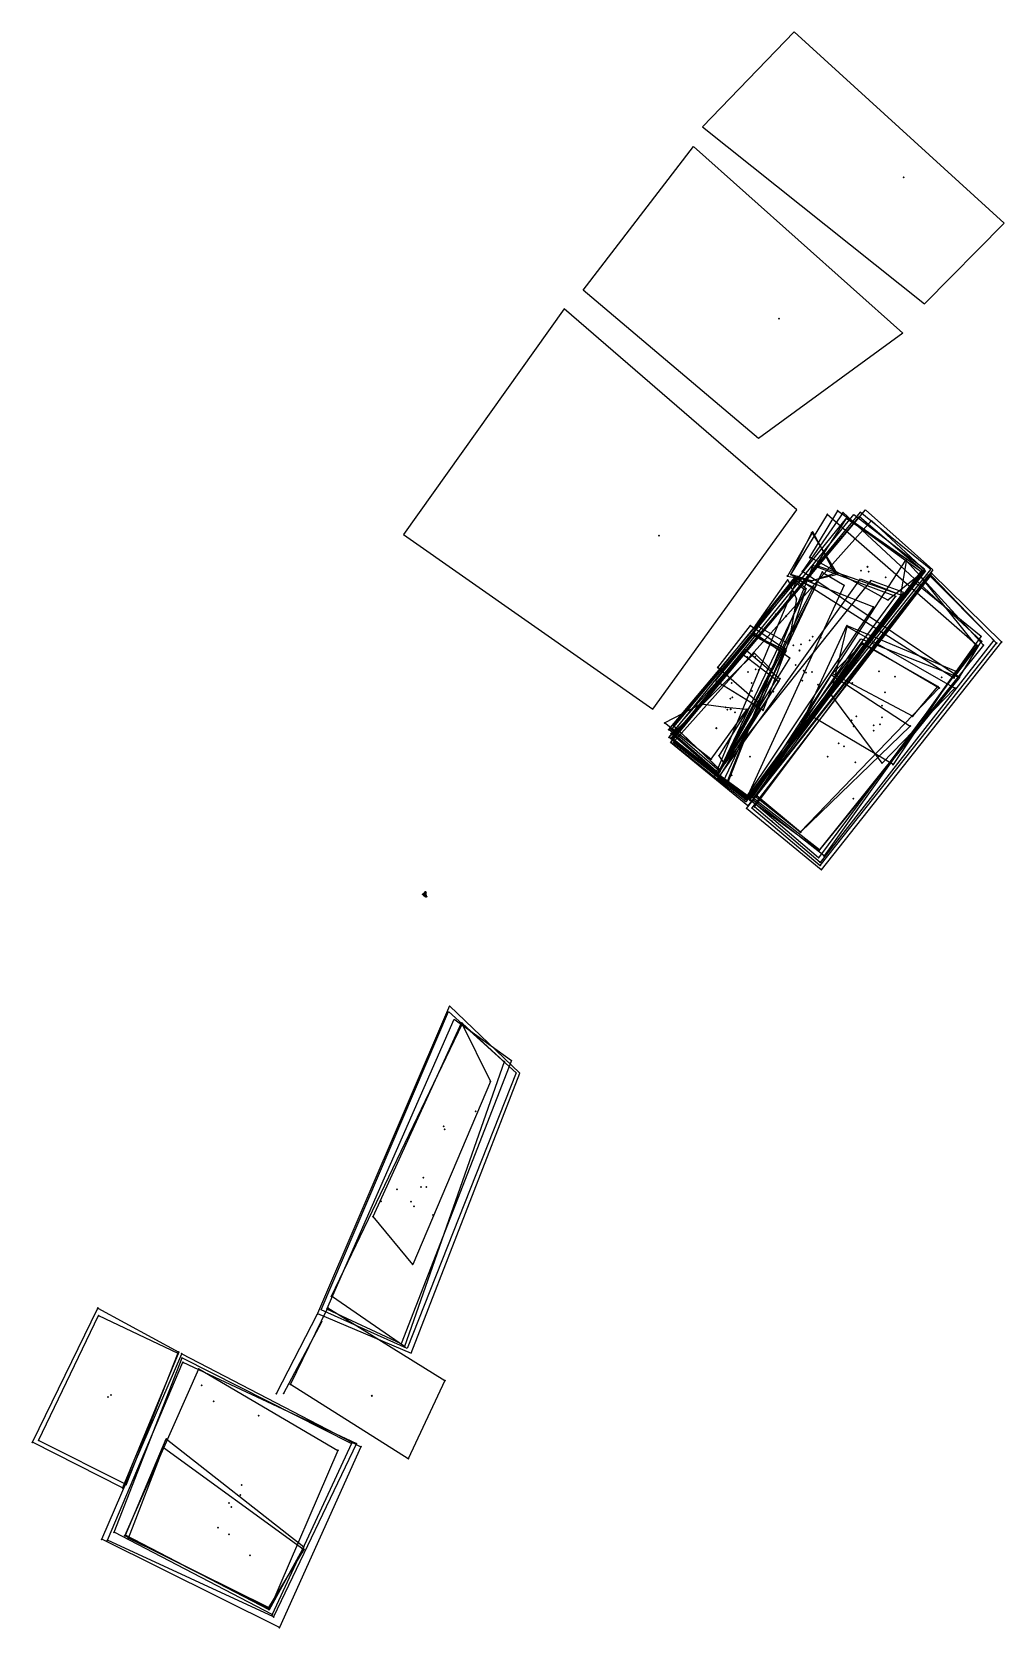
# Model space of a CAD drawing. Header units: metres. Extents: x 2344 to 2406, y 21857 to 22000.
# Drawn here: x 2376.35 to 2395.55, y 21864.56 to 21896.07 of the extents above; entities that cross this region are included whole.
import ezdxf

# ---------------------------------------------------------------- set-up
doc = ezdxf.new("R2010")
doc.units = ezdxf.units.M
doc.header["$MEASUREMENT"] = 0
doc.header["$PDMODE"] = 3
doc.header["$PDSIZE"] = 0.01
for name, color, linetype in [('DD Datum', 5, 'Continuous'), ('TR DD BB 680', 5, 'Continuous'), ('TR DD BB 681', 5, 'Continuous'), ('TR DD BB 682', 5, 'Continuous'), ('TR DD BB 683', 5, 'Continuous'), ('TR DD BB 684', 5, 'Continuous'), ('TR DD BB 685', 5, 'Continuous'), ('TR DD BB 686', 5, 'Continuous'), ('TR DD BB 687', 5, 'Continuous'), ('TR DD BB 688', 5, 'Continuous'), ('TR DD BB 689', 5, 'Continuous'), ('TR DD BB 690', 5, 'Continuous'), ('TR DD BB 691', 5, 'Continuous'), ('TR DD BB 692', 5, 'Continuous'), ('TR DD BB 693', 5, 'Continuous'), ('TR DD BB 694', 5, 'Continuous'), ('TR DD BB 695', 5, 'Continuous'), ('TR DD BB 696', 5, 'Continuous'), ('TR DD BB 697', 5, 'Continuous'), ('TR DD BB 698', 5, 'Continuous'), ('TR DD BB 699', 5, 'Continuous'), ('TR DD BB 700', 5, 'Continuous'), ('TR DD BB 701', 5, 'Continuous'), ('TR DD BB 702', 5, 'Continuous'), ('TR DD BB 703', 5, 'Continuous'), ('TR DD BB 706', 5, 'Continuous'), ('TR DD DATUM', 2, 'Continuous'), ('TR DD FEAT 615 TOP', 5, 'Continuous'), ('TR DD FEAT 616', 5, 'Continuous'), ('TR DD FEATURE 617', 5, 'Continuous'), ('TR DD FIND 644', 5, 'Continuous'), ('TR DD FIND 646', 5, 'Continuous'), ('TR DD FIND 647', 5, 'Continuous'), ('TR DD FIND 648', 5, 'Continuous'), ('TR DD FIND 649', 5, 'Continuous'), ('TR DD FIND 650', 5, 'Continuous'), ('TR DD FIND 651', 5, 'Continuous'), ('TR DD FIND 652', 5, 'Continuous'), ('TR DD FIND 653', 5, 'Continuous'), ('TR DD FIND 654', 5, 'Continuous'), ('TR DD FIND 655', 5, 'Continuous'), ('TR DD FIND 656', 5, 'Continuous'), ('TR DD FIND 657', 5, 'Continuous'), ('TR DD FIND 658', 5, 'Continuous'), ('TR DD FIND 659', 5, 'Continuous'), ('TR DD FIND 660', 5, 'Continuous'), ('TR DD FIND 661', 5, 'Continuous'), ('TR DD FIND 662', 5, 'Continuous'), ('TR DD FIND 663', 5, 'Continuous'), ('TR DD FIND 664', 5, 'Continuous'), ('TR DD FIND 665', 5, 'Continuous'), ('TR DD TB 683', 5, 'Continuous'), ('TR DD TB 686', 5, 'Continuous'), ('TR DD TB 687', 5, 'Continuous'), ('TR DD TB 688', 5, 'Continuous'), ('TR DD TB 689', 5, 'Continuous'), ('TR DD TB 690', 5, 'Continuous'), ('TR DD TB 691', 5, 'Continuous'), ('TR DD TB 695', 5, 'Continuous'), ('TR DD TB 696', 5, 'Continuous'), ('TR DD TB 697', 5, 'Continuous'), ('TR DD TB 699', 5, 'Continuous'), ('TR DD TB 700', 5, 'Continuous'), ('TR DD TB 701', 5, 'Continuous'), ('TR DD TB 702', 5, 'Continuous'), ('TR DD TB 703', 5, 'Continuous'), ('TR DD TB 704', 5, 'Continuous'), ('TR DD TB 705', 5, 'Continuous'), ('TR DD TB 706', 5, 'Continuous'), ('TR EEW BB 600', 2, 'Continuous'), ('TR EEW BB 601', 2, 'Continuous'), ('TR EEW BB 602', 2, 'Continuous'), ('TR EEW BB 603', 2, 'Continuous'), ('TR EEW BB 604', 2, 'Continuous'), ('TR EEW BB 605', 2, 'Continuous'), ('TR EEW BB 606', 2, 'Continuous'), ('TR EEW BB 607', 2, 'Continuous'), ('TR EEW BB 608', 2, 'Continuous'), ('TR EEW BB 609', 2, 'Continuous'), ('TR EEW FIND 600', 2, 'Continuous'), ('TR EEW FIND 601', 2, 'Continuous'), ('TR EEW FIND 602', 2, 'Continuous'), ('TR EEW FIND 603', 2, 'Continuous'), ('TR EEW FIND 604', 2, 'Continuous'), ('TR EEW FIND 605', 2, 'Continuous'), ('TR EEW FIND 606', 2, 'Continuous'), ('TR EEW FIND 607', 2, 'Continuous'), ('TR EEW FIND 608', 2, 'Continuous'), ('TR EEW FIND 609', 2, 'Continuous'), ('TR EEW TB 600', 2, 'Continuous'), ('TR EEW TB 603', 2, 'Continuous'), ('TR EEW TB 605', 2, 'Continuous'), ('TR EEW TB 608', 2, 'Continuous'), ('TR EEW TB 609', 2, 'Continuous'), ('TR PP EOD 662', 4, 'Continuous')]:
    doc.layers.add(name, color=color, linetype=linetype)
doc.layers.get('0').off()

# ---------------------------------------------------------------- blocks, each defined once
blk = doc.blocks.new('POINTNAMEBLOCK')
blk.add_point((0, 0))
at = {"flags": 1}
for tag, p, height in [('POINT_NUMBER', (0, 0), 5), ('ELEVATION', (0, -0.02), 0.01), ('DESCRIPTION', (0, -0.04), 0.01)]:
    blk.add_attdef(tag, p, '', height=height, dxfattribs=at)

msp = doc.modelspace()

# ---------------------------------------------------------------- linework, layer by layer
at = {"layer": 'TR DD BB 680', "linetype": 'Continuous'}
for p, q in [((2391.409, 21896.074, 1182.022), (2389.598, 21894.203, 1182.041)), ((2395.555, 21892.298, 1182.096), (2391.409, 21896.074, 1182.022)), ((2389.598, 21894.203, 1182.041), (2393.98, 21890.707, 1182.268)), ((2393.98, 21890.707, 1182.268), (2395.555, 21892.298, 1182.096))]:
    msp.add_line(p, q, dxfattribs=at)
at = {"layer": 'TR DD BB 681', "linetype": 'Continuous'}
for p, q in [((2387.24, 21890.977, 1182.273), (2389.418, 21893.812, 1182.051)), ((2389.418, 21893.812, 1182.051), (2393.558, 21890.128, 1182.264)), ((2390.706, 21888.045, 1182.233), (2387.24, 21890.977, 1182.273)), ((2393.558, 21890.128, 1182.264), (2390.706, 21888.045, 1182.233))]:
    msp.add_line(p, q, dxfattribs=at)
at = {"layer": 'TR DD BB 682', "linetype": 'Continuous'}
for p, q in [((2386.869, 21890.607, 1182.254), (2383.69, 21886.156, 1182.209)), ((2391.459, 21886.643, 1182.405), (2386.869, 21890.607, 1182.254)), ((2388.614, 21882.707, 1182.801), (2391.459, 21886.643, 1182.405)), ((2383.69, 21886.156, 1182.209), (2388.614, 21882.707, 1182.801))]:
    msp.add_line(p, q, dxfattribs=at)
at = {"layer": 'TR DD BB 683', "linetype": 'Continuous'}
for p, q in [((2392.709, 21886.597, 1184.267), (2388.971, 21882.055, 1183.914)), ((2394.108, 21885.465, 1184.327), (2392.709, 21886.597, 1184.267)), ((2390.458, 21880.878, 1184.154), (2394.108, 21885.465, 1184.327)), ((2388.971, 21882.055, 1183.914), (2390.458, 21880.878, 1184.154))]:
    msp.add_line(p, q, dxfattribs=at)
at = {"layer": 'TR DD BB 684', "linetype": 'Continuous', "elevation": 1183.927}
msp.add_lwpolyline([(2389.018, 21882.045), (2392.939, 21886.428), (2394.001, 21885.438), (2390.483, 21880.911)], close=True, dxfattribs=at)
at = {"layer": 'TR DD BB 685', "linetype": 'Continuous', "elevation": 1183.92}
msp.add_lwpolyline([(2388.998, 21882.13), (2392.584, 21886.549), (2393.981, 21885.477), (2390.491, 21880.924)], close=True, dxfattribs=at)
at = {"layer": 'TR DD BB 686', "linetype": 'Continuous', "elevation": 1183.972}
msp.add_lwpolyline([(2389.82, 21881.363), (2390.504, 21880.964), (2393.573, 21885.011), (2392.921, 21885.248)], close=True, dxfattribs=at)
at = {"layer": 'TR DD BB 687', "linetype": 'Continuous', "elevation": 1183.781}
msp.add_lwpolyline([(2392.451, 21886.483), (2393.953, 21885.399), (2390.448, 21880.923), (2388.942, 21882.154)], close=True, dxfattribs=at)
at = {"layer": 'TR DD BB 688', "linetype": 'Continuous', "elevation": 1183.727}
msp.add_lwpolyline([(2389.913, 21881.35), (2389.002, 21882.116), (2390.454, 21883.875), (2391.127, 21883.304)], close=True, dxfattribs=at)
at = {"layer": 'TR DD BB 689', "linetype": 'Continuous', "elevation": 1183.878}
msp.add_lwpolyline([(2390.478, 21881.001), (2389.869, 21881.447), (2391.487, 21885.312), (2392.973, 21884.722)], close=True, dxfattribs=at)
at = {"layer": 'TR DD BB 690', "linetype": 'Continuous', "elevation": 1183.969}
msp.add_lwpolyline([(2393.978, 21885.432), (2393.261, 21884.859), (2391.718, 21885.703), (2392.269, 21886.623)], close=True, dxfattribs=at)
at = {"layer": 'TR DD BB 691', "linetype": 'Continuous', "elevation": 1184.26}
msp.add_lwpolyline([(2390.574, 21880.754), (2391.925, 21879.621), (2395.405, 21884.008), (2394.108, 21885.35)], close=True, dxfattribs=at)
at = {"layer": 'TR DD BB 692', "linetype": 'Continuous', "elevation": 1184.108}
msp.add_lwpolyline([(2391.922, 21879.681), (2390.626, 21880.774), (2394.069, 21885.355), (2395.35, 21884.065)], close=True, dxfattribs=at)
at = {"layer": 'TR DD BB 693', "linetype": 'Continuous', "elevation": 1183.524}
msp.add_lwpolyline([(2389.899, 21881.43), (2388.977, 21882.222), (2390.373, 21883.807), (2391.1, 21883.253)], close=True, dxfattribs=at)
at = {"layer": 'TR DD BB 694', "linetype": 'Continuous', "elevation": 1183.784}
msp.add_lwpolyline([(2391.891, 21879.772), (2390.521, 21880.933), (2393.898, 21885.331), (2395.006, 21883.957)], close=True, dxfattribs=at)
at = {"layer": 'TR DD BB 695', "linetype": 'Continuous', "elevation": 1183.846}
msp.add_lwpolyline([(2393.144, 21881.64), (2392.132, 21883), (2392.454, 21884.339), (2394.583, 21883.122)], close=True, dxfattribs=at)
at = {"layer": 'TR DD BB 696', "linetype": 'Continuous', "elevation": 1183.462}
msp.add_lwpolyline([(2389.909, 21881.443), (2388.968, 21882.28), (2391.475, 21885.268), (2391.787, 21885.116)], close=True, dxfattribs=at)
at = {"layer": 'TR DD BB 697', "linetype": 'Continuous', "elevation": 1183.708}
msp.add_lwpolyline([(2391.895, 21879.915), (2390.534, 21880.907), (2393.615, 21885.645), (2395.146, 21883.97)], close=True, dxfattribs=at)
at = {"layer": 'TR DD BB 698', "linetype": 'Continuous', "elevation": 1183.245}
msp.add_lwpolyline([(2389.939, 21881.512), (2389.031, 21882.368), (2391.409, 21885.282), (2391.643, 21885.085)], close=True, dxfattribs=at)
at = {"layer": 'TR DD BB 699', "linetype": 'Continuous', "elevation": 1183.376}
msp.add_lwpolyline([(2394.565, 21883.322), (2395.035, 21883.946), (2392.063, 21886.551), (2391.344, 21885.371)], close=True, dxfattribs=at)
at = {"layer": 'TR DD BB 700', "linetype": 'Continuous', "elevation": 1183.267}
msp.add_lwpolyline([(2391.524, 21880.279), (2390.636, 21880.983), (2392.758, 21884.014), (2394.274, 21883.126)], close=True, dxfattribs=at)
at = {"layer": 'TR DD BB 701', "linetype": 'Continuous', "elevation": 1183.245}
msp.add_lwpolyline([(2389.934, 21881.481), (2388.956, 21882.33), (2390.6, 21884.18), (2391.248, 21883.855)], close=True, dxfattribs=at)
at = {"layer": 'TR DD BB 702', "linetype": 'Continuous', "elevation": 1182.887}
msp.add_lwpolyline([(2391.294, 21883.996), (2390.653, 21884.361), (2391.282, 21885.256), (2391.454, 21884.882)], close=True, dxfattribs=at)
at = {"layer": 'TR DD BB 703', "linetype": 'Continuous', "elevation": 1182.974}
msp.add_lwpolyline([(2390.736, 21882.8), (2389.901, 21883.529), (2390.545, 21884.356), (2391.219, 21883.904)], close=True, dxfattribs=at)
at = {"layer": 'TR DD BB 706', "linetype": 'Continuous', "elevation": 1182.865}
msp.add_lwpolyline([(2391.274, 21885.333), (2391.758, 21885.238), (2392.212, 21885.391), (2391.777, 21886.204)], close=True, dxfattribs=at)
at = {"layer": 'TR DD FEAT 615 TOP', "linetype": 'Continuous', "elevation": 1183.871}
msp.add_lwpolyline([(2390.462, 21880.929), (2390.005, 21881.271), (2391.963, 21885.411), (2392.396, 21885.151)], close=True, dxfattribs=at)
at = {"layer": 'TR DD FEAT 616', "linetype": 'Continuous', "elevation": 1183.349}
msp.add_lwpolyline([(2389.923, 21881.784), (2390.02, 21881.64), (2390.73, 21882.697), (2390.567, 21882.814)], close=True, dxfattribs=at)
at = {"layer": 'TR DD FEATURE 617', "linetype": 'Continuous', "elevation": 1183.219}
msp.add_lwpolyline([(2389.765, 21881.718), (2388.85, 21882.433), (2389.572, 21882.812), (2390.057, 21882.744), (2390.474, 21882.704)], close=True, dxfattribs=at)
at = {"layer": 'TR DD TB 683', "linetype": 'Continuous'}
for p, q in [((2388.963, 21882.045, 1183.942), (2392.82, 21886.641, 1184.307)), ((2392.82, 21886.641, 1184.307), (2394.149, 21885.458, 1184.361)), ((2394.149, 21885.458, 1184.361), (2390.493, 21880.797, 1184.254)), ((2390.493, 21880.797, 1184.254), (2388.963, 21882.045, 1183.942))]:
    msp.add_line(p, q, dxfattribs=at)
at = {"layer": 'TR DD TB 686', "linetype": 'Continuous', "elevation": 1184.045}
msp.add_lwpolyline([(2390.482, 21880.912), (2389.899, 21881.338), (2392.717, 21885.278), (2393.524, 21884.953)], close=True, dxfattribs=at)
at = {"layer": 'TR DD TB 687', "linetype": 'Continuous', "elevation": 1184.078}
msp.add_lwpolyline([(2392.701, 21886.507), (2393.936, 21885.454), (2390.494, 21880.956), (2388.987, 21882.142)], close=True, dxfattribs=at)
at = {"layer": 'TR DD TB 688', "linetype": 'Continuous', "elevation": 1183.781}
msp.add_lwpolyline([(2390.968, 21883.477), (2390.624, 21883.809), (2388.937, 21882.151), (2390.095, 21881.228)], close=True, dxfattribs=at)
at = {"layer": 'TR DD TB 689', "linetype": 'Continuous', "elevation": 1183.88}
msp.add_lwpolyline([(2390.446, 21880.924), (2390.063, 21881.216), (2391.786, 21885.544), (2393.413, 21884.934)], close=True, dxfattribs=at)
at = {"layer": 'TR DD TB 690', "linetype": 'Continuous', "elevation": 1183.866}
msp.add_lwpolyline([(2393.513, 21884.962), (2393.635, 21885.66), (2392.438, 21886.466), (2391.838, 21885.546)], close=True, dxfattribs=at)
at = {"layer": 'TR DD TB 691', "linetype": 'Continuous', "elevation": 1184.662}
msp.add_lwpolyline([(2391.943, 21879.534), (2390.469, 21880.745), (2394.127, 21885.384), (2395.504, 21884.032)], close=True, dxfattribs=at)
at = {"layer": 'TR DD TB 695', "linetype": 'Continuous', "elevation": 1183.849}
msp.add_lwpolyline([(2393.363, 21881.611), (2391.655, 21882.628), (2392.449, 21884.356), (2394.601, 21883.455)], close=True, dxfattribs=at)
at = {"layer": 'TR DD TB 696', "linetype": 'Continuous', "elevation": 1183.538}
msp.add_lwpolyline([(2389.92, 21881.438), (2388.931, 21882.302), (2391.482, 21885.321), (2391.849, 21885.157)], close=True, dxfattribs=at)
at = {"layer": 'TR DD TB 697', "linetype": 'Continuous', "elevation": 1183.839}
msp.add_lwpolyline([(2392, 21879.809), (2390.589, 21880.915), (2393.793, 21885.211), (2395.102, 21884.145)], close=True, dxfattribs=at)
at = {"layer": 'TR DD TB 699', "linetype": 'Continuous', "elevation": 1183.543}
msp.add_lwpolyline([(2395.111, 21884.045), (2392.376, 21886.586), (2391.572, 21885.426), (2394.673, 21883.336)], close=True, dxfattribs=at)
at = {"layer": 'TR DD TB 700', "linetype": 'Continuous', "elevation": 1183.497}
msp.add_lwpolyline([(2394.671, 21883.333), (2391.908, 21879.929), (2390.588, 21880.963), (2392.725, 21884.091)], close=True, dxfattribs=at)
at = {"layer": 'TR DD TB 701', "linetype": 'Continuous', "elevation": 1183.246}
msp.add_lwpolyline([(2389.938, 21881.508), (2389.031, 21882.374), (2390.612, 21884.221), (2391.322, 21883.718)], close=True, dxfattribs=at)
at = {"layer": 'TR DD TB 702', "linetype": 'Continuous', "elevation": 1183.244}
msp.add_lwpolyline([(2391.222, 21883.818), (2390.569, 21884.18), (2391.384, 21885.26), (2391.632, 21885.055)], close=True, dxfattribs=at)
at = {"layer": 'TR DD TB 703', "linetype": 'Continuous', "elevation": 1183.223}
msp.add_lwpolyline([(2390.794, 21882.683), (2389.857, 21883.266), (2390.609, 21884.179), (2391.228, 21883.852)], close=True, dxfattribs=at)
at = {"layer": 'TR DD TB 704', "linetype": 'Continuous', "elevation": 1183.41}
msp.add_lwpolyline([(2394.247, 21883.15), (2392.759, 21883.992), (2392.166, 21883.41), (2393.751, 21882.564)], close=True, dxfattribs=at)
at = {"layer": 'TR DD TB 705', "linetype": 'Continuous', "elevation": 1183.263}
msp.add_lwpolyline([(2391.534, 21880.274), (2390.674, 21880.997), (2392.148, 21883.382), (2393.702, 21882.37)], close=True, dxfattribs=at)
at = {"layer": 'TR DD TB 706', "linetype": 'Continuous', "elevation": 1183.011}
msp.add_lwpolyline([(2391.75, 21885.237), (2391.345, 21885.363), (2391.756, 21886.19), (2392.266, 21885.364)], close=True, dxfattribs=at)
at = {"layer": 'TR EEW BB 600', "color": 2, "linetype": 'Continuous'}
for p, q in [((2382.064, 21870.849, 1183.853), (2384.584, 21876.739, 1183.206)), ((2384.584, 21876.739, 1183.206), (2385.919, 21875.525, 1183.359)), ((2385.919, 21875.525, 1183.359), (2383.766, 21870.082, 1183.891)), ((2383.766, 21870.082, 1183.891), (2382.064, 21870.849, 1183.853))]:
    msp.add_line(p, q, dxfattribs=at)
at = {"layer": 'TR EEW BB 601', "linetype": 'Continuous', "elevation": 1183.057}
msp.add_lwpolyline([(2383.646, 21870.175), (2382.179, 21870.859), (2384.693, 21876.585), (2385.824, 21875.772)], close=True, dxfattribs=at)
at = {"layer": 'TR EEW BB 602', "linetype": 'Continuous', "elevation": 1182.759}
msp.add_lwpolyline([(2385.684, 21875.744), (2383.713, 21870.125), (2382.268, 21871.115), (2384.857, 21876.503)], close=True, dxfattribs=at)
at = {"layer": 'TR EEW BB 603', "linetype": 'Continuous', "elevation": 1184.082}
msp.add_lwpolyline([(2381.327, 21869.199), (2382.077, 21870.611)], dxfattribs=at)
at = {"layer": 'TR EEW BB 604', "linetype": 'Continuous', "elevation": 1183.057}
msp.add_lwpolyline([(2382.198, 21870.889), (2384.511, 21869.452), (2383.785, 21867.907), (2381.459, 21869.374)], close=True, dxfattribs=at)
at = {"layer": 'TR EEW BB 605', "linetype": 'Continuous', "elevation": 1184.229}
msp.add_lwpolyline([(2381.126, 21864.786), (2377.843, 21866.3), (2379.334, 21869.813), (2382.763, 21868.206)], close=True, dxfattribs=at)
at = {"layer": 'TR EEW BB 606', "linetype": 'Continuous', "elevation": 1183.659}
msp.add_lwpolyline([(2381.099, 21864.83), (2377.976, 21866.458), (2379.319, 21869.899), (2382.668, 21868.21)], close=True, dxfattribs=at)
at = {"layer": 'TR EEW BB 607', "linetype": 'Continuous', "elevation": 1182.87}
msp.add_lwpolyline([(2381.045, 21864.94), (2378.188, 21866.387), (2379.648, 21869.682), (2382.396, 21868.073)], close=True, dxfattribs=at)
at = {"layer": 'TR EEW BB 608', "linetype": 'Continuous', "elevation": 1182.721}
msp.add_lwpolyline([(2381.024, 21864.971), (2378.258, 21866.34), (2378.955, 21868.129), (2381.727, 21866.118)], close=True, dxfattribs=at)
at = {"layer": 'TR EEW BB 609', "linetype": 'Continuous', "elevation": 1184.143}
msp.add_lwpolyline([(2378.213, 21867.399), (2376.484, 21868.271), (2377.671, 21870.733), (2379.233, 21869.995)], close=True, dxfattribs=at)
at = {"layer": 'TR EEW TB 600', "color": 2, "linetype": 'Continuous'}
msp.add_line((2383.847, 21869.989, 1183.951), (2385.989, 21875.521, 1183.319), dxfattribs=at)
at = {"layer": 'TR EEW TB 603', "linetype": 'Continuous', "elevation": 1184.185}
msp.add_lwpolyline([(2381.181, 21869.193), (2381.996, 21870.766)], dxfattribs=at)
at = {"layer": 'TR EEW TB 605', "linetype": 'Continuous'}
for points, elevation in [([(2383.875, 21871.744), (2383.091, 21872.687), (2384.838, 21876.51), (2385.41, 21875.355)], 1182.32), ([(2381.243, 21864.575), (2377.733, 21866.317), (2379.314, 21869.98), (2382.852, 21868.145)], 1184.802)]:
    msp.add_lwpolyline(points, close=True, dxfattribs=dict(at, elevation=elevation))
at = {"layer": 'TR EEW TB 608', "linetype": 'Continuous', "elevation": 1182.87}
msp.add_lwpolyline([(2381.037, 21864.928), (2378.199, 21866.396), (2379.007, 21868.299), (2381.722, 21866.168)], close=True, dxfattribs=at)
at = {"layer": 'TR EEW TB 609', "linetype": 'Continuous', "elevation": 1184.475}
msp.add_lwpolyline([(2378.143, 21867.331), (2376.363, 21868.232), (2377.655, 21870.882), (2379.254, 21870.012)], close=True, dxfattribs=at)
at = {"layer": 'TR PP EOD 662', "color": 2, "linetype": 'Continuous'}
for p, q in [((2384.603, 21876.851, 1183.231), (2381.996, 21870.774, 1183.945)), ((2385.989, 21875.521, 1183.319), (2384.603, 21876.851, 1183.231)), ((2381.996, 21870.774, 1183.945), (2383.847, 21869.989, 1183.951))]:
    msp.add_line(p, q, dxfattribs=at)

# ---------------------------------------------------------------- block references
at = {"layer": 'DD Datum'}
for p in [(2384.087, 21879.051, 1183.35), (2384.093, 21879.044, 1183.348), (2384.096, 21879.04, 1183.35), (2384.108, 21879.039, 1183.35), (2384.125, 21879.093, 1183.338), (2384.134, 21879.075, 1183.338)]:
    msp.add_blockref('POINTNAMEBLOCK', p, dxfattribs=at)
at = {"layer": 'TR DD BB 680'}
msp.add_blockref('POINTNAMEBLOCK', (2393.57, 21893.202, 1182.142), dxfattribs=at)
at = {"layer": 'TR DD BB 681'}
msp.add_blockref('POINTNAMEBLOCK', (2391.11, 21890.416, 1182.004), dxfattribs=at)
at = {"layer": 'TR DD BB 682'}
msp.add_blockref('POINTNAMEBLOCK', (2388.736, 21886.129, 1182.377), dxfattribs=at)
at = {"layer": 'TR DD BB 683'}
msp.add_blockref('POINTNAMEBLOCK', (2391.713, 21884.065, 1184.298), dxfattribs=at)
at = {"layer": 'TR DD BB 684'}
msp.add_blockref('POINTNAMEBLOCK', (2391.514, 21883.864, 1184.05), dxfattribs=at)
at = {"layer": 'TR DD BB 685'}
msp.add_blockref('POINTNAMEBLOCK', (2391.541, 21883.987, 1184.001), dxfattribs=at)
at = {"layer": 'TR DD BB 686'}
msp.add_blockref('POINTNAMEBLOCK', (2391.759, 21883.438, 1183.908), dxfattribs=at)
at = {"layer": 'TR DD BB 687'}
for p in [(2392.451, 21886.483, 1183.781), (2393.953, 21885.399, 1183.98), (2391.437, 21883.576, 1183.85), (2388.942, 21882.154, 1183.827), (2390.448, 21880.923, 1183.876)]:
    msp.add_blockref('POINTNAMEBLOCK', p, dxfattribs=at)
at = {"layer": 'TR DD BB 688'}
for p in [(2390.454, 21883.875, 1183.615), (2391.127, 21883.304, 1183.677), (2390.243, 21882.642, 1183.643), (2389.002, 21882.116, 1183.654), (2389.913, 21881.35, 1183.727)]:
    msp.add_blockref('POINTNAMEBLOCK', p, dxfattribs=at)
at = {"layer": 'TR DD BB 689'}
for p in [(2391.487, 21885.312, 1183.51), (2392.973, 21884.722, 1183.772), (2391.644, 21883.425, 1183.759), (2389.869, 21881.447, 1183.529), (2390.478, 21881.001, 1183.878)]:
    msp.add_blockref('POINTNAMEBLOCK', p, dxfattribs=at)
at = {"layer": 'TR DD BB 690'}
for p in [(2392.269, 21886.623, 1183.499), (2391.718, 21885.703, 1183.525), (2392.857, 21885.52, 1183.578), (2393.978, 21885.432, 1183.969), (2393.261, 21884.859, 1183.673)]:
    msp.add_blockref('POINTNAMEBLOCK', p, dxfattribs=at)
at = {"layer": 'TR DD BB 691'}
for p in [(2394.108, 21885.35, 1184.321), (2395.405, 21884.008, 1184.51), (2392.982, 21882.279, 1184.634), (2390.574, 21880.754, 1184.26), (2391.925, 21879.621, 1184.598)]:
    msp.add_blockref('POINTNAMEBLOCK', p, dxfattribs=at)
at = {"layer": 'TR DD BB 692'}
for p in [(2394.069, 21885.355, 1184.085), (2395.35, 21884.065, 1184.177), (2392.582, 21882.367, 1184.112), (2390.626, 21880.774, 1184.006), (2391.922, 21879.681, 1184.108)]:
    msp.add_blockref('POINTNAMEBLOCK', p, dxfattribs=at)
at = {"layer": 'TR DD BB 693'}
for p in [(2390.373, 21883.807, 1183.5), (2391.1, 21883.253, 1183.553), (2390.155, 21882.705, 1183.537), (2388.977, 21882.222, 1183.528), (2389.899, 21881.43, 1183.524)]:
    msp.add_blockref('POINTNAMEBLOCK', p, dxfattribs=at)
at = {"layer": 'TR DD BB 694'}
for p in [(2393.898, 21885.331, 1183.988), (2395.006, 21883.957, 1183.811), (2392.976, 21882.387, 1183.862), (2390.521, 21880.933, 1183.794), (2391.891, 21879.772, 1183.784)]:
    msp.add_blockref('POINTNAMEBLOCK', p, dxfattribs=at)
at = {"layer": 'TR DD BB 695'}
for p in [(2392.454, 21884.339, 1183.802), (2393.398, 21883.349, 1183.785), (2394.583, 21883.122, 1183.862), (2392.132, 21883, 1183.822), (2393.144, 21881.64, 1183.846)]:
    msp.add_blockref('POINTNAMEBLOCK', p, dxfattribs=at)
at = {"layer": 'TR DD BB 696'}
for p in [(2391.475, 21885.268, 1183.47), (2391.787, 21885.116, 1183.497), (2390.573, 21883.062, 1183.479), (2388.968, 21882.28, 1183.428), (2389.909, 21881.443, 1183.462)]:
    msp.add_blockref('POINTNAMEBLOCK', p, dxfattribs=at)
at = {"layer": 'TR DD BB 697'}
for p in [(2393.615, 21885.645, 1183.598), (2395.146, 21883.97, 1183.538), (2392.542, 21882.485, 1183.482), (2390.534, 21880.907, 1183.583), (2391.895, 21879.915, 1183.708)]:
    msp.add_blockref('POINTNAMEBLOCK', p, dxfattribs=at)
at = {"layer": 'TR DD BB 698'}
for p in [(2391.409, 21885.282, 1183.211), (2391.643, 21885.085, 1183.214), (2390.71, 21883.48, 1183.234), (2389.031, 21882.368, 1183.223), (2389.939, 21881.512, 1183.245)]:
    msp.add_blockref('POINTNAMEBLOCK', p, dxfattribs=at)
at = {"layer": 'TR DD BB 699'}
for p in [(2392.063, 21886.551, 1183.412), (2391.344, 21885.371, 1182.997), (2393.743, 21884.915, 1183.23), (2395.035, 21883.946, 1183.306), (2394.565, 21883.322, 1183.376)]:
    msp.add_blockref('POINTNAMEBLOCK', p, dxfattribs=at)
at = {"layer": 'TR DD BB 700'}
for p in [(2392.758, 21884.014, 1183.423), (2394.274, 21883.126, 1183.408), (2392.29, 21882.029, 1183.316), (2390.636, 21880.983, 1183.253), (2391.524, 21880.279, 1183.267)]:
    msp.add_blockref('POINTNAMEBLOCK', p, dxfattribs=at)
at = {"layer": 'TR DD BB 701'}
for p in [(2390.6, 21884.18, 1183.174), (2391.248, 21883.855, 1183.141), (2390.146, 21882.914, 1183.208), (2388.956, 21882.33, 1183.221), (2389.934, 21881.481, 1183.245)]:
    msp.add_blockref('POINTNAMEBLOCK', p, dxfattribs=at)
at = {"layer": 'TR DD BB 702'}
for p in [(2391.282, 21885.256, 1182.889), (2391.454, 21884.882, 1182.863), (2390.653, 21884.361, 1182.893), (2391.045, 21884.576, 1182.861), (2391.294, 21883.996, 1182.887)]:
    msp.add_blockref('POINTNAMEBLOCK', p, dxfattribs=at)
at = {"layer": 'TR DD BB 703'}
for p in [(2390.545, 21884.356, 1182.908), (2390.642, 21883.739, 1182.904), (2391.219, 21883.904, 1182.904), (2389.901, 21883.529, 1182.914), (2390.736, 21882.8, 1182.974)]:
    msp.add_blockref('POINTNAMEBLOCK', p, dxfattribs=at)
at = {"layer": 'TR DD BB 706'}
for p in [(2391.777, 21886.204, 1182.851), (2391.274, 21885.333, 1182.865), (2391.758, 21885.238, 1182.882), (2391.771, 21885.54, 1182.849), (2392.212, 21885.391, 1182.867)]:
    msp.add_blockref('POINTNAMEBLOCK', p, dxfattribs=at)
at = {"layer": 'TR DD DATUM'}
for p in [(2384.069, 21879.049, 1183.331), (2384.086, 21879.057, 1183.334), (2384.086, 21879.044, 1183.335), (2384.088, 21879.04, 1183.331), (2384.09, 21879.039, 1183.327), (2384.09, 21879.034, 1183.333), (2384.092, 21879.057, 1183.326), (2384.093, 21879.039, 1183.327), (2384.094, 21879.044, 1183.33), (2384.094, 21879.039, 1183.334), (2384.095, 21879.042, 1183.33), (2384.095, 21879.037, 1183.357), (2384.095, 21879.034, 1183.333), (2384.096, 21879.041, 1183.332), (2384.096, 21879.04, 1183.33), (2384.096, 21879.037, 1183.332), (2384.097, 21879.057, 1183.335), (2384.097, 21879.031, 1183.335), (2384.098, 21879.062, 1183.333), (2384.098, 21879.025, 1183.334), (2384.099, 21879.038, 1183.343), (2384.099, 21879.037, 1183.332), (2384.1, 21879.046, 1183.326), (2384.1, 21879.046, 1183.338), (2384.1, 21879.036, 1183.331), (2384.102, 21879.03, 1183.331), (2384.103, 21879.035, 1183.326), (2384.103, 21879.033, 1183.343), (2384.106, 21879.06, 1183.334), (2384.108, 21879.015, 1183.33), (2384.109, 21879.04, 1183.334), (2384.11, 21879.047, 1183.332), (2384.11, 21879.022, 1183.339), (2384.111, 21879.087, 1183.321), (2384.111, 21879.082, 1183.329), (2384.111, 21879.07, 1183.33), (2384.111, 21879.029, 1183.343), (2384.112, 21879.044, 1183.33), (2384.112, 21879.036, 1183.33), (2384.112, 21879.035, 1183.335), (2384.112, 21879.026, 1183.339), (2384.113, 21879.024, 1183.337), (2384.114, 21879.035, 1183.338), (2384.115, 21879.046, 1183.334), (2384.116, 21879.025, 1183.339), (2384.117, 21879.068, 1183.329), (2384.117, 21879.029, 1183.335), (2384.118, 21879.033, 1183.328), (2384.119, 21879.04, 1183.338), (2384.12, 21879.087, 1183.342), (2384.12, 21879.082, 1183.338), (2384.12, 21879.081, 1183.332), (2384.12, 21879.039, 1183.33), (2384.121, 21879.087, 1183.325), (2384.121, 21879.046, 1183.337), (2384.122, 21879.092, 1183.333), (2384.122, 21879.078, 1183.333), (2384.122, 21879.029, 1183.333), (2384.123, 21879.083, 1183.327), (2384.123, 21879.082, 1183.335), (2384.123, 21879.067, 1183.33), (2384.123, 21879.059, 1183.335), (2384.124, 21879.087, 1183.34), (2384.125, 21879.006, 1183.342), (2384.126, 21879.079, 1183.336), (2384.128, 21879.04, 1183.333), (2384.13, 21879.079, 1183.335), (2384.132, 21879.096, 1183.338), (2384.136, 21879.023, 1183.333), (2384.139, 21879.039, 1183.33), (2384.147, 21879.005, 1183.333)]:
    msp.add_blockref('POINTNAMEBLOCK', p, dxfattribs=at)
at = {"layer": 'TR DD FEAT 615 TOP'}
for p in [(2391.963, 21885.411, 1183.992), (2392.396, 21885.151, 1183.949), (2391.572, 21883.265, 1184.098), (2390.005, 21881.271, 1183.856), (2390.462, 21880.929, 1183.871)]:
    msp.add_blockref('POINTNAMEBLOCK', p, dxfattribs=at)
at = {"layer": 'TR DD FEAT 616'}
for p in [(2390.567, 21882.814, 1183.357), (2390.73, 21882.697, 1183.363), (2390.414, 21882.2, 1183.356), (2389.923, 21881.784, 1183.349), (2390.02, 21881.64, 1183.342)]:
    msp.add_blockref('POINTNAMEBLOCK', p, dxfattribs=at)
at = {"layer": 'TR DD FEATURE 617'}
for p in [(2389.572, 21882.812, 1183.207), (2390.057, 21882.744, 1183.239), (2388.85, 21882.433, 1183.216), (2390.474, 21882.704, 1183.254), (2389.874, 21882.33, 1183.247), (2389.765, 21881.718, 1183.219)]:
    msp.add_blockref('POINTNAMEBLOCK', p, dxfattribs=at)
at = {"layer": 'TR DD FIND 644'}
msp.add_blockref('POINTNAMEBLOCK', (2393.219, 21885.308, 1183.83), dxfattribs=at)
at = {"layer": 'TR DD FIND 646'}
msp.add_blockref('POINTNAMEBLOCK', (2390.536, 21881.77, 1183.818), dxfattribs=at)
at = {"layer": 'TR DD FIND 647'}
msp.add_blockref('POINTNAMEBLOCK', (2390.174, 21881.398, 1183.879), dxfattribs=at)
at = {"layer": 'TR DD FIND 648'}
msp.add_blockref('POINTNAMEBLOCK', (2390.646, 21883.492, 1183.471), dxfattribs=at)
at = {"layer": 'TR DD FIND 649'}
msp.add_blockref('POINTNAMEBLOCK', (2391.395, 21883.965, 1183.617), dxfattribs=at)
at = {"layer": 'TR DD FIND 650'}
msp.add_blockref('POINTNAMEBLOCK', (2391.731, 21885.338, 1183.78), dxfattribs=at)
at = {"layer": 'TR DD FIND 651'}
msp.add_blockref('POINTNAMEBLOCK', (2394.32, 21883.336, 1184.197), dxfattribs=at)
at = {"layer": 'TR DD FIND 652'}
msp.add_blockref('POINTNAMEBLOCK', (2392.635, 21882.564, 1183.964), dxfattribs=at)
at = {"layer": 'TR DD FIND 653'}
msp.add_blockref('POINTNAMEBLOCK', (2393.857, 21882.33, 1184.25), dxfattribs=at)
at = {"layer": 'TR DD FIND 654'}
msp.add_blockref('POINTNAMEBLOCK', (2390.973, 21880.492, 1183.8), dxfattribs=at)
at = {"layer": 'TR DD FIND 655'}
msp.add_blockref('POINTNAMEBLOCK', (2390.999, 21883.048, 1183.455), dxfattribs=at)
at = {"layer": 'TR DD FIND 656'}
msp.add_blockref('POINTNAMEBLOCK', (2390.385, 21882.453, 1183.389), dxfattribs=at)
at = {"layer": 'TR DD FIND 657'}
msp.add_blockref('POINTNAMEBLOCK', (2392.616, 21881.653, 1183.728), dxfattribs=at)
at = {"layer": 'TR DD FIND 658'}
msp.add_blockref('POINTNAMEBLOCK', (2390.174, 21883.224, 1183.349), dxfattribs=at)
at = {"layer": 'TR DD FIND 659'}
msp.add_blockref('POINTNAMEBLOCK', (2390.187, 21882.938, 1183.333), dxfattribs=at)
at = {"layer": 'TR DD FIND 660'}
msp.add_blockref('POINTNAMEBLOCK', (2390.785, 21881.032, 1183.762), dxfattribs=at)
at = {"layer": 'TR DD FIND 661'}
msp.add_blockref('POINTNAMEBLOCK', (2393.106, 21882.407, 1183.41), dxfattribs=at)
at = {"layer": 'TR DD FIND 662'}
msp.add_blockref('POINTNAMEBLOCK', (2392.559, 21883.222, 1183.436), dxfattribs=at)
at = {"layer": 'TR DD FIND 663'}
msp.add_blockref('POINTNAMEBLOCK', (2392.73, 21885.442, 1183.859), dxfattribs=at)
at = {"layer": 'TR DD FIND 664'}
msp.add_blockref('POINTNAMEBLOCK', (2390.485, 21883.735, 1183.094), dxfattribs=at)
at = {"layer": 'TR DD FIND 665'}
msp.add_blockref('POINTNAMEBLOCK', (2392.576, 21880.94, 1183.47), dxfattribs=at)
at = {"layer": 'TR DD TB 683'}
msp.add_blockref('POINTNAMEBLOCK', (2391.933, 21884.115, 1184.521), dxfattribs=at)
at = {"layer": 'TR DD TB 686'}
msp.add_blockref('POINTNAMEBLOCK', (2391.882, 21883.191, 1184.104), dxfattribs=at)
at = {"layer": 'TR DD TB 687'}
msp.add_blockref('POINTNAMEBLOCK', (2391.776, 21884.137, 1183.996), dxfattribs=at)
at = {"layer": 'TR DD TB 688'}
for p in [(2390.624, 21883.809, 1183.805), (2390.968, 21883.477, 1183.781), (2388.937, 21882.151, 1183.829), (2390.095, 21881.228, 1183.834)]:
    msp.add_blockref('POINTNAMEBLOCK', p, dxfattribs=at)
at = {"layer": 'TR DD TB 689'}
for p in [(2391.786, 21885.544, 1183.833), (2393.413, 21884.934, 1183.867), (2391.598, 21883.466, 1183.811), (2390.063, 21881.216, 1183.845), (2390.446, 21880.924, 1183.88)]:
    msp.add_blockref('POINTNAMEBLOCK', p, dxfattribs=at)
at = {"layer": 'TR DD TB 690'}
for p in [(2392.438, 21886.466, 1183.785), (2393.635, 21885.66, 1183.793), (2391.838, 21885.546, 1183.822), (2392.883, 21885.417, 1183.826), (2393.513, 21884.962, 1183.866)]:
    msp.add_blockref('POINTNAMEBLOCK', p, dxfattribs=at)
at = {"layer": 'TR DD TB 691'}
for p in [(2394.127, 21885.384, 1184.343), (2395.504, 21884.032, 1184.616), (2393.144, 21882.546, 1184.677), (2390.469, 21880.745, 1184.247), (2391.943, 21879.534, 1184.662)]:
    msp.add_blockref('POINTNAMEBLOCK', p, dxfattribs=at)
at = {"layer": 'TR DD TB 695'}
for p in [(2392.449, 21884.356, 1183.81), (2394.601, 21883.455, 1183.947), (2393.205, 21883.037, 1184.013), (2391.655, 21882.628, 1183.764), (2393.363, 21881.611, 1183.849)]:
    msp.add_blockref('POINTNAMEBLOCK', p, dxfattribs=at)
at = {"layer": 'TR DD TB 696'}
for p in [(2391.482, 21885.321, 1183.524), (2391.849, 21885.157, 1183.561), (2390.569, 21883.223, 1183.515), (2388.931, 21882.302, 1183.526), (2389.92, 21881.438, 1183.538)]:
    msp.add_blockref('POINTNAMEBLOCK', p, dxfattribs=at)
at = {"layer": 'TR DD TB 697'}
for p in [(2393.793, 21885.211, 1183.822), (2395.102, 21884.145, 1183.844), (2393.141, 21882.773, 1183.772), (2390.589, 21880.915, 1183.787), (2392, 21879.809, 1183.839)]:
    msp.add_blockref('POINTNAMEBLOCK', p, dxfattribs=at)
at = {"layer": 'TR DD TB 699'}
for p in [(2392.376, 21886.586, 1183.524), (2391.572, 21885.426, 1183.524), (2395.111, 21884.045, 1183.543), (2394.673, 21883.336, 1183.49)]:
    msp.add_blockref('POINTNAMEBLOCK', p, dxfattribs=at)
at = {"layer": 'TR DD TB 700'}
for p in [(2394.671, 21883.333, 1183.497), (2392.393, 21881.969, 1183.503), (2390.588, 21880.963, 1183.534), (2391.908, 21879.929, 1183.703)]:
    msp.add_blockref('POINTNAMEBLOCK', p, dxfattribs=at)
at = {"layer": 'TR DD TB 701'}
for p in [(2390.612, 21884.221, 1183.198), (2391.322, 21883.718, 1183.268), (2390.09, 21882.694, 1183.243), (2389.031, 21882.374, 1183.224), (2389.938, 21881.508, 1183.246)]:
    msp.add_blockref('POINTNAMEBLOCK', p, dxfattribs=at)
at = {"layer": 'TR DD TB 702'}
for p in [(2391.384, 21885.26, 1183.195), (2391.632, 21885.055, 1183.219), (2391.249, 21884.541, 1183.23), (2390.569, 21884.18, 1183.239), (2391.222, 21883.818, 1183.244)]:
    msp.add_blockref('POINTNAMEBLOCK', p, dxfattribs=at)
at = {"layer": 'TR DD TB 703'}
for p in [(2390.609, 21884.179, 1183.175), (2391.228, 21883.852, 1183.154), (2390.497, 21883.438, 1183.196), (2389.857, 21883.266, 1183.195), (2390.794, 21882.683, 1183.223)]:
    msp.add_blockref('POINTNAMEBLOCK', p, dxfattribs=at)
at = {"layer": 'TR DD TB 704'}
for p in [(2392.759, 21883.992, 1183.42), (2392.166, 21883.41, 1183.388), (2393.084, 21883.453, 1183.405), (2394.247, 21883.15, 1183.41), (2393.751, 21882.564, 1183.383)]:
    msp.add_blockref('POINTNAMEBLOCK', p, dxfattribs=at)
at = {"layer": 'TR DD TB 705'}
for p in [(2392.148, 21883.382, 1183.377), (2393.702, 21882.37, 1183.391), (2392.073, 21881.767, 1183.309), (2390.674, 21880.997, 1183.25), (2391.534, 21880.274, 1183.263)]:
    msp.add_blockref('POINTNAMEBLOCK', p, dxfattribs=at)
at = {"layer": 'TR DD TB 706'}
for p in [(2391.756, 21886.19, 1183.004), (2391.345, 21885.363, 1182.994), (2391.75, 21885.237, 1183.011), (2391.782, 21885.497, 1183.008), (2392.266, 21885.364, 1183.039)]:
    msp.add_blockref('POINTNAMEBLOCK', p, dxfattribs=at)
at = {"layer": 'TR EEW BB 600'}
msp.add_blockref('POINTNAMEBLOCK', (2383.9, 21872.889, 1183.555), dxfattribs=at)
at = {"layer": 'TR EEW BB 601'}
msp.add_blockref('POINTNAMEBLOCK', (2384.142, 21873.271, 1183.128), dxfattribs=at)
at = {"layer": 'TR EEW BB 602'}
for p in [(2384.857, 21876.503, 1182.263), (2385.684, 21875.744, 1182.759), (2384.504, 21874.408, 1182.183), (2382.268, 21871.115, 1183.046), (2383.713, 21870.125, 1182.996)]:
    msp.add_blockref('POINTNAMEBLOCK', p, dxfattribs=at)
at = {"layer": 'TR EEW BB 603'}
for p in [(2382.077, 21870.611, 1183.934), (2381.327, 21869.199, 1184.082)]:
    msp.add_blockref('POINTNAMEBLOCK', p, dxfattribs=at)
at = {"layer": 'TR EEW BB 604'}
for p in [(2382.198, 21870.889, 1183.057), (2381.459, 21869.374, 1183.001), (2384.511, 21869.452, 1183.473), (2383.067, 21869.151, 1183.139), (2383.785, 21867.907, 1183.679)]:
    msp.add_blockref('POINTNAMEBLOCK', p, dxfattribs=at)
at = {"layer": 'TR EEW BB 605'}
for p in [(2379.334, 21869.813, 1183.911), (2382.763, 21868.206, 1184.161), (2380.472, 21867.19, 1184.181), (2377.843, 21866.3, 1184.197), (2381.126, 21864.786, 1184.229)]:
    msp.add_blockref('POINTNAMEBLOCK', p, dxfattribs=at)
at = {"layer": 'TR EEW BB 606'}
for p in [(2379.319, 21869.899, 1183.571), (2382.668, 21868.21, 1183.622), (2380.497, 21867.39, 1183.63), (2377.976, 21866.458, 1183.616), (2381.099, 21864.83, 1183.659)]:
    msp.add_blockref('POINTNAMEBLOCK', p, dxfattribs=at)
at = {"layer": 'TR EEW BB 607'}
for p in [(2379.648, 21869.682, 1182.897), (2382.396, 21868.073, 1182.847), (2380.289, 21866.957, 1182.823), (2378.188, 21866.387, 1182.909), (2381.045, 21864.94, 1182.87)]:
    msp.add_blockref('POINTNAMEBLOCK', p, dxfattribs=at)
at = {"layer": 'TR EEW BB 608'}
for p in [(2378.955, 21868.129, 1182.596), (2378.258, 21866.34, 1182.678), (2380.028, 21866.544, 1182.603), (2381.727, 21866.118, 1182.64), (2381.024, 21864.971, 1182.721)]:
    msp.add_blockref('POINTNAMEBLOCK', p, dxfattribs=at)
at = {"layer": 'TR EEW BB 609'}
for p in [(2377.671, 21870.733, 1183.912), (2379.233, 21869.995, 1183.95), (2377.859, 21869.125, 1184.024), (2376.484, 21868.271, 1184.04), (2378.213, 21867.399, 1184.143)]:
    msp.add_blockref('POINTNAMEBLOCK', p, dxfattribs=at)
at = {"layer": 'TR EEW FIND 600'}
msp.add_blockref('POINTNAMEBLOCK', (2384.086, 21873.455, 1182.351), dxfattribs=at)
at = {"layer": 'TR EEW FIND 601'}
msp.add_blockref('POINTNAMEBLOCK', (2383.561, 21873.226, 1182.31), dxfattribs=at)
at = {"layer": 'TR EEW FIND 602'}
msp.add_blockref('POINTNAMEBLOCK', (2383.842, 21872.985, 1182.358), dxfattribs=at)
at = {"layer": 'TR EEW FIND 603'}
msp.add_blockref('POINTNAMEBLOCK', (2383.247, 21872.992, 1182.246), dxfattribs=at)
at = {"layer": 'TR EEW FIND 604'}
msp.add_blockref('POINTNAMEBLOCK', (2384.275, 21872.721, 1182.671), dxfattribs=at)
at = {"layer": 'TR EEW FIND 605'}
msp.add_blockref('POINTNAMEBLOCK', (2385.116, 21874.768, 1182.357), dxfattribs=at)
at = {"layer": 'TR EEW FIND 606'}
msp.add_blockref('POINTNAMEBLOCK', (2380.66, 21866.003, 1183.805), dxfattribs=at)
at = {"layer": 'TR EEW FIND 607'}
msp.add_blockref('POINTNAMEBLOCK', (2379.703, 21869.356, 1182.95), dxfattribs=at)
at = {"layer": 'TR EEW FIND 608'}
msp.add_blockref('POINTNAMEBLOCK', (2379.945, 21869.038, 1182.878), dxfattribs=at)
at = {"layer": 'TR EEW FIND 609'}
msp.add_blockref('POINTNAMEBLOCK', (2380.832, 21868.755, 1182.712), dxfattribs=at)
at = {"layer": 'TR EEW TB 600'}
msp.add_blockref('POINTNAMEBLOCK', (2384.037, 21873.271, 1183.59), dxfattribs=at)
at = {"layer": 'TR EEW TB 603'}
for p in [(2381.996, 21870.766, 1183.921), (2381.181, 21869.193, 1184.185)]:
    msp.add_blockref('POINTNAMEBLOCK', p, dxfattribs=at)
at = {"layer": 'TR EEW TB 605'}
for p in [(2384.838, 21876.51, 1182.262), (2385.41, 21875.355, 1182.203), (2384.484, 21874.469, 1182.181), (2383.091, 21872.687, 1182.216), (2383.875, 21871.744, 1182.32), (2379.314, 21869.98, 1183.969), (2382.852, 21868.145, 1184.32), (2380.244, 21867.033, 1184.457), (2377.733, 21866.317, 1184.652), (2381.243, 21864.575, 1184.802)]:
    msp.add_blockref('POINTNAMEBLOCK', p, dxfattribs=at)
at = {"layer": 'TR EEW TB 608'}
for p in [(2379.007, 21868.299, 1182.869), (2378.199, 21866.396, 1182.911), (2380.243, 21866.413, 1182.84), (2381.722, 21866.168, 1182.846), (2381.037, 21864.928, 1182.87)]:
    msp.add_blockref('POINTNAMEBLOCK', p, dxfattribs=at)
at = {"layer": 'TR EEW TB 609'}
for p in [(2377.655, 21870.882, 1183.958), (2379.254, 21870.012, 1183.984), (2377.915, 21869.167, 1184.136), (2376.363, 21868.232, 1184.301), (2378.143, 21867.331, 1184.475)]:
    msp.add_blockref('POINTNAMEBLOCK', p, dxfattribs=at)

doc.saveas('drawing.dxf')
